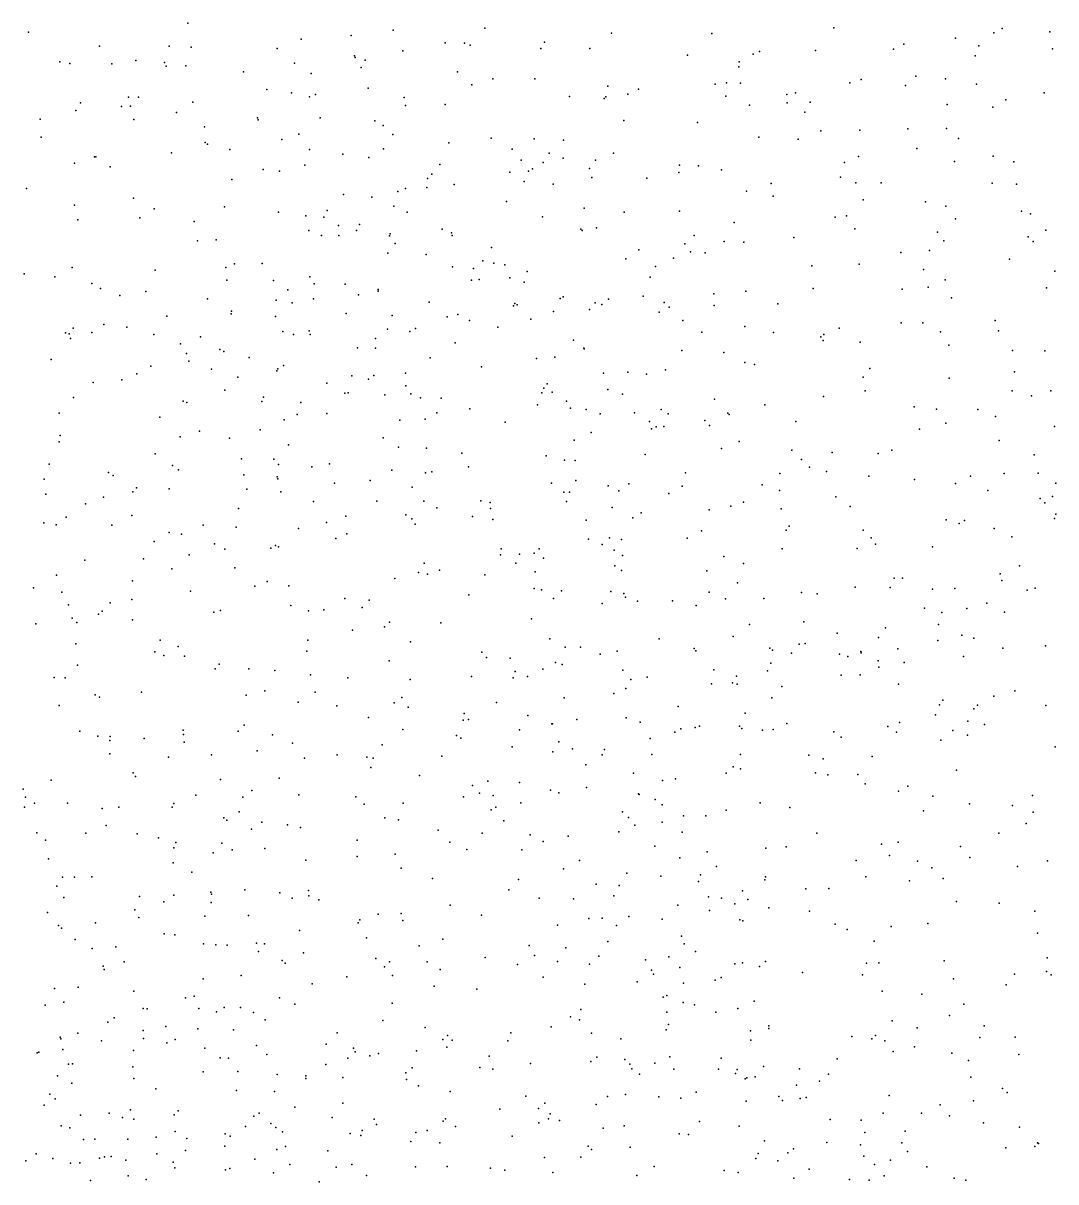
# Model space of a CAD drawing. Header units: metres. Extents: x -25 to 25, y -27.8 to 27.8.
# Drawn here: x 7.549 to 9.095, y 0.013 to 1.748 of the extents above; entities that cross this region are included whole.
import ezdxf

# ---------------------------------------------------------------- set-up
doc = ezdxf.new("R2010")
doc.units = ezdxf.units.M

msp = doc.modelspace()

# ---------------------------------------------------------------- linework, layer by layer
for p in [(7.7957, 1.7478, 18.9668), (8.103, 1.7371, -9.5872), (8.2406, 1.7403, 18.4137), (8.763, 1.7406, 18.4187), (9.0146, 1.74, 18.8611), (9.0862, 1.7349, 18.418), (7.5576, 1.7342, 8.8769), (7.9655, 1.7239, -2.4235), (8.0404, 1.7294, -6.6964), (8.181, 1.7184, -24.3215), (8.2099, 1.7181, -0.5438), (8.3299, 1.7193, 18.9097), (8.4299, 1.733, -0.3872), (8.5802, 1.7325, -23.6982), (8.9449, 1.7253, -22.9827), (9.0024, 1.7334, -10.0936), (7.6637, 1.7134, 22.033), (7.7677, 1.7133, -10.1114), (7.801, 1.7119, 18.1149), (7.9295, 1.7099, 15.7441), (8.1179, 1.7064, 23.0728), (8.2185, 1.7148, -9), (8.3241, 1.7099, 18.416), (8.3976, 1.7097, 23.5535), (8.6419, 1.7013, 14.0276), (8.6514, 1.7053, -21.0317), (8.7354, 1.7069, 23.8502), (8.8523, 1.709, 18.4109), (8.8675, 1.7166, -20.974), (8.9797, 1.7137, -22.7574), (9.09, 1.7095, 13.7348), (7.6044, 1.6901, -10.3085), (7.6194, 1.6872, -0.724), (7.6822, 1.6869, 18.8129), (7.7182, 1.6918, 18.0526), (7.761, 1.6887, 13.8333), (7.7636, 1.6833, 9.2597), (7.793, 1.6841, -10.4268), (7.9554, 1.688, 22.7622), (8.0452, 1.6988, -10.5043), (8.0461, 1.6966, 18.2853), (8.0613, 1.6925, -7.0066), (8.5439, 1.6999, 23.7065), (8.621, 1.6897, 0.6261), (8.9743, 1.6988, -15.0819), (7.879, 1.6747, -10.7848), (7.9804, 1.6724, 18.905), (8.0555, 1.6816, 24.7676), (8.1997, 1.6751, 23.2683), (8.6208, 1.6822, -2.8664), (8.8856, 1.6687, 23.9088), (7.9142, 1.6486, -1.7768), (8.0659, 1.6506, 22.9775), (8.2209, 1.6553, 18.3545), (8.2522, 1.6647, 23.3641), (8.3151, 1.6644, 23.4488), (8.4246, 1.6536, -23.9569), (8.4704, 1.649, 18.7106), (8.5854, 1.6565, -20.7901), (8.6024, 1.6585, 18.3864), (8.623, 1.658, 23.7676), (8.7867, 1.6584, -20.5324), (8.8039, 1.6635, -23.3318), (8.8699, 1.6546, -2.9299), (8.9298, 1.6646, 14.3418), (8.9762, 1.6565, 23.9296), (7.7072, 1.6372, 14.3749), (7.722, 1.6372, -9.7585), (7.9511, 1.6437, -0.7592), (7.9779, 1.6375, -8.2888), (7.987, 1.6411, -6.2503), (8.1197, 1.6367, 15.2544), (8.3672, 1.638, 13.9938), (8.419, 1.635, 22.3927), (8.4213, 1.6375, 14.7103), (8.4545, 1.6417, 23.787), (8.6012, 1.6387, 23.4814), (8.6925, 1.6408, 23.1578), (8.7052, 1.6434, 13.8653), (9.0203, 1.6331, -21.7912), (9.0777, 1.6433, 23.9463), (7.6283, 1.617, 17.9842), (7.635, 1.6283, 13.6539), (7.6964, 1.623, 14.2107), (7.7098, 1.6235, 14.5353), (7.779, 1.6142, -10.9918), (7.8033, 1.6297, 22.0602), (8.1216, 1.6244, 23.1164), (8.181, 1.6259, 15.0874), (8.6367, 1.6251, 22.7253), (8.6929, 1.6285, 22.9724), (8.7196, 1.6147, 23.8292), (8.7275, 1.6294, -10.235), (8.9323, 1.6262, 0.0845), (9.0008, 1.6219, -21.5005), (7.575, 1.6039, 22.6308), (7.7149, 1.6036, 14.6897), (7.9001, 1.6061, 24.8234), (7.9012, 1.6033, 18.1165), (7.9939, 1.606, 22.8504), (8.0758, 1.6017, 18.7682), (8.4485, 1.6023, 18.3582), (8.559, 1.5991, 23.7125), (7.8208, 1.5927, 13.9473), (7.962, 1.5818, 22.7714), (8.088, 1.5946, 22.154), (8.1025, 1.581, 18.242), (8.7436, 1.5864, 13.7078), (8.8017, 1.5877, -21.6112), (8.8736, 1.5895, -21.9946), (8.9316, 1.5899, -9.2109), (7.5763, 1.5772, 16.1531), (7.8219, 1.5693, 18.6927), (7.8253, 1.5667, 14.7909), (7.9367, 1.5738, 14.5065), (8.1863, 1.5687, 18.2776), (8.2499, 1.5755, 24.4926), (8.3143, 1.5746, -0.3436), (8.3582, 1.5726, 23.5015), (8.6507, 1.5769, 23.7779), (8.7092, 1.5741, 18.3339), (8.9492, 1.5753, 23.9157), (7.6563, 1.5478, 24.8658), (7.6583, 1.5479, 22.6245), (7.7713, 1.5539, 22.6373), (7.8586, 1.5587, 15.9547), (7.9782, 1.5586, 18.1444), (8.028, 1.5515, 22.9416), (8.0668, 1.5469, 23.0398), (8.0885, 1.5598, -9.3418), (8.2811, 1.5594, 23.4041), (8.3366, 1.5533, 24.2886), (8.3575, 1.5458, 24.1185), (8.4329, 1.5532, 23.5825), (8.7996, 1.5482, 23.8719), (8.8871, 1.5602, 1.0228), (9.0015, 1.5487, -23.1355), (7.6262, 1.5383, 18.5999), (7.6798, 1.5326, -5.7952), (7.9088, 1.5288, -2.2025), (7.9711, 1.5351, 18.6617), (8.173, 1.5363, -7.5964), (8.2947, 1.5428, 22.2724), (8.3119, 1.5296, 14.9112), (8.3278, 1.5393, -10.578), (8.3973, 1.5302, -20.9334), (8.4062, 1.5427, -21.5869), (8.5316, 1.5354, 22.5781), (8.5604, 1.5342, 13.7729), (8.5948, 1.5283, -21.7875), (8.7788, 1.5394, 14.4885), (8.9435, 1.5408, 18.7608), (9.0325, 1.5401, -7.9412), (7.8618, 1.5137, 18.0457), (7.9329, 1.5262, -0.5546), (8.1547, 1.515, -2.6383), (8.1609, 1.5219, 23.2258), (8.2776, 1.5248, 18.5672), (8.2995, 1.5106, 13.8825), (8.3056, 1.5262, -24.1529), (8.4005, 1.5165, -0.2208), (8.483, 1.5157, 18.4648), (8.5306, 1.5242, 18.3063), (8.7729, 1.5171, 13.4613), (7.5546, 1.5005, 22.6145), (8.1101, 1.4957, 14.2268), (8.1218, 1.5002, -10.8033), (8.1534, 1.5017, -21.3515), (8.1943, 1.5064, 23.3044), (8.3428, 1.5069, 23.9072), (8.6319, 1.4963, 22.8961), (8.6689, 1.5079, 18.2998), (8.7958, 1.5086, 18.5898), (8.8338, 1.5087, 18.3098), (8.9996, 1.508, 0.251), (9.0363, 1.5067, 13.3355), (7.6261, 1.4753, 17.919), (7.7144, 1.486, 22.6089), (8.0287, 1.4915, 15.7962), (8.0714, 1.4875, 18.1656), (8.2728, 1.481, 18.2492), (8.6721, 1.4889, 23.7721), (8.8067, 1.4833, 0.1092), (8.9002, 1.4801, -8.0936), (7.7456, 1.47, -0.5635), (7.8505, 1.473, 24.7585), (7.9318, 1.4646, 22.7394), (7.9726, 1.4591, 14.8837), (7.9993, 1.4574, -8.8189), (8.0044, 1.4673, -7.999), (8.1043, 1.4738, -7.3244), (8.1241, 1.4649, -24.4328), (8.3269, 1.4579, 23.4721), (8.3889, 1.4706, 22.3869), (8.4489, 1.4648, -12.9568), (8.5319, 1.4665, 23.4152), (8.7816, 1.4594, -9.1028), (8.9303, 1.4736, 18.312), (9.0437, 1.4663, 14.4388), (9.0572, 1.4621, 23.9163), (7.6311, 1.4532, 22.602), (7.724, 1.4563, 17.9489), (7.8053, 1.451, 22.6481), (8.0215, 1.4447, -6.4503), (8.0527, 1.4464, -9.1325), (8.4078, 1.4412, -23.9441), (8.6136, 1.4495, 13.3465), (8.765, 1.4571, 13.2011), (8.9447, 1.4547, 13.1107), (7.8381, 1.4236, -8.6217), (7.977, 1.4372, -0.5051), (7.9959, 1.4297, 18.0822), (8.022, 1.4299, -2.4558), (8.0485, 1.4375, -0.4065), (8.0978, 1.4294, -7.7883), (8.0985, 1.4325, 23.1732), (8.1765, 1.4392, -21.0304), (8.1907, 1.4341, 22.194), (8.1914, 1.43, 14.4707), (8.384, 1.4395, 18.2539), (8.3862, 1.4376, 23.5335), (8.554, 1.4297, 23.6854), (8.7028, 1.4269, 13.0389), (8.7943, 1.4397, 23.8372), (8.9181, 1.4347, 12.9005), (9.0537, 1.4279, 12.6732), (9.08, 1.438, 18.3416), (7.8105, 1.4221, 17.9751), (8.1062, 1.4181, -0.1885), (8.2502, 1.4117, 18.2008), (8.4708, 1.4082, 13.1948), (8.5399, 1.4174, -23.663), (8.5482, 1.4052, 13.0557), (8.5989, 1.4207, 23.2027), (8.6281, 1.4198, -2.8244), (8.9061, 1.4073, -9.5631), (8.9277, 1.4221, 23.8769), (9.0614, 1.4208, -9.764), (7.9072, 1.3882, 18.0101), (8.0952, 1.4032, 18.1288), (8.1525, 1.4015, 18.4271), (8.2375, 1.392, 14.0891), (8.2541, 1.3887, -0.1759), (8.4516, 1.3948, 23.5942), (8.523, 1.3958, -20.8082), (8.57, 1.4037, 18.2377), (8.8632, 1.4046, 12.6613), (9.0257, 1.3946, 18.9689), (7.5508, 1.3726, 17.8096), (7.6229, 1.3819, 17.8554), (7.7468, 1.3782, 15.0844), (7.8528, 1.3822, -0.4545), (7.8657, 1.3877, -24.7241), (8.1921, 1.383, 23.3347), (8.2236, 1.3803, 14.7112), (8.2706, 1.3861, -12.6439), (8.3037, 1.3762, 23.4505), (8.4958, 1.3833, 0.3952), (8.7301, 1.3847, 12.7416), (8.8005, 1.3871, -23.4985), (8.8972, 1.3791, 18.2616), (9.0938, 1.3766, 23.9032), (7.5966, 1.3682, 22.5897), (7.6524, 1.3579, -8.3612), (7.854, 1.3629, 22.6616), (7.9241, 1.3627, -6.185), (7.9784, 1.3682, -7.1173), (7.9852, 1.3577, -6.7452), (8.0315, 1.3568, 14.9938), (8.2205, 1.3629, 23.9741), (8.2317, 1.3641, 15.5868), (8.2778, 1.3663, -21.7573), (8.2992, 1.3602, 15.0552), (8.488, 1.3676, 18.214), (8.9294, 1.3635, 14.5236), (7.6652, 1.3505, -11.3566), (7.6939, 1.34, -24.9617), (7.7332, 1.346, -9.4462), (7.9453, 1.3486, 18.4623), (8.0512, 1.3412, -11.149), (8.0806, 1.3492, 24.4664), (8.0808, 1.3466, -7.5595), (8.3579, 1.3379, 23.5062), (8.4776, 1.3391, 22.5941), (8.583, 1.3426, 12.7681), (8.6311, 1.3463, 18.2099), (8.7319, 1.3505, -8.6165), (8.8651, 1.3496, -2.8221), (8.9041, 1.3524, 0.8802), (8.939, 1.3368, -20.2938), (9.0812, 1.3515, 18.3041), (7.8254, 1.3352, 21.9871), (7.928, 1.3333, -0.992), (7.9518, 1.329, 22.9081), (7.9842, 1.3353, 18.0287), (8.157, 1.3301, 15.7781), (8.2835, 1.3245, 15.4441), (8.2851, 1.3283, 23.6383), (8.2887, 1.3262, 18.1662), (8.353, 1.3354, 14.9049), (8.3971, 1.3191, 18.1835), (8.4054, 1.3293, 0.0083), (8.4155, 1.3265, 23.422), (8.4256, 1.3344, 12.9206), (8.5091, 1.3298, 23.6309), (8.5164, 1.3228, -12.6206), (8.5837, 1.325, 14.7224), (8.6792, 1.3277, -9.4021), (7.7642, 1.309, -8.0931), (7.8607, 1.3126, -11.4309), (7.8611, 1.3166, 17.9608), (7.9273, 1.3087, 22.8022), (8.0327, 1.3132, -1.5401), (8.1017, 1.3099, 23.2277), (8.1839, 1.308, 13.2559), (8.2001, 1.3116, 23.7789), (8.2175, 1.3025, 13.0723), (8.3092, 1.3047, -2.6485), (8.3433, 1.316, 13.7501), (8.5012, 1.3153, 18.3543), (8.5366, 1.3025, 22.8325), (9.0043, 1.3027, -7.9228), (7.6125, 1.2841, -8.6559), (7.6243, 1.2911, 17.7922), (7.6523, 1.2849, -0.3402), (7.6702, 1.2968, 22.57), (7.7045, 1.2928, 15.956), (7.938, 1.2862, -0.6855), (7.9774, 1.2874, 23.0098), (8.0947, 1.2897, 22.0738), (8.1281, 1.2864, 24.0891), (8.1365, 1.2906, -0.1342), (8.2599, 1.2924, 18.3274), (8.5651, 1.2854, 0.1589), (8.6296, 1.2934, -9.1952), (8.6723, 1.2845, 12.5681), (8.7706, 1.291, 0.2539), (8.8637, 1.2989, 18.2248), (8.8959, 1.2989, 23.8203), (8.9225, 1.2858, 18.9029), (9.0092, 1.2871, -5.12), (7.6182, 1.2825, 15.1914), (7.62, 1.2759, 24.7382), (7.745, 1.2819, 17.8627), (7.785, 1.2676, -9.2178), (7.8147, 1.2782, -8.9128), (7.9539, 1.2819, 15.1066), (7.9791, 1.2819, -0.2154), (8.0767, 1.2758, 18.0533), (8.1958, 1.2692, -10.8983), (8.3732, 1.2734, 14.6217), (8.7434, 1.2782, -12.9373), (8.7468, 1.2725, 18.6599), (8.7479, 1.2815, -9.7873), (8.8024, 1.2702, -22.1231), (7.7941, 1.2532, 22.6237), (7.8437, 1.259, 24.5465), (7.8499, 1.2561, -21.1995), (8.0497, 1.2615, -11.8482), (8.0768, 1.2611, 24.2685), (8.3884, 1.261, 14.1129), (8.3892, 1.2601, 13.9141), (8.5351, 1.2577, 18.1742), (8.5981, 1.2549, 23.6728), (8.9348, 1.2656, 0.4001), (9.0302, 1.2576, 18.2584), (9.0785, 1.2574, 0.5827), (7.5912, 1.2441, 18.4424), (7.7403, 1.2345, -0.2119), (7.7974, 1.2419, 15.195), (7.8878, 1.2473, -7.8613), (7.9391, 1.235, 22.8928), (8.1587, 1.2466, 15.0406), (8.2352, 1.2334, 23.3889), (8.3177, 1.2455, 15.2989), (8.345, 1.2477, 18.1455), (8.6298, 1.2399, 18.1794), (8.6443, 1.2369, -8.8453), (7.7194, 1.223, -5.9738), (7.8312, 1.23, 17.9058), (7.8709, 1.2179, 22.6949), (7.9293, 1.2275, -7.3506), (7.9304, 1.2305, 17.966), (8.0415, 1.2199, -2.1371), (8.0663, 1.2149, 0.0028), (8.0742, 1.2205, 23.2025), (8.1219, 1.2236, -12.2033), (8.4179, 1.2238, 14.3357), (8.4547, 1.2255, 23.1804), (8.4826, 1.2225, 23.014), (8.511, 1.229, -13.1212), (8.8068, 1.2178, 18.1917), (8.8168, 1.2308, 23.7572), (8.9357, 1.2162, 18.2195), (9.0331, 1.2257, 23.8272), (7.654, 1.21, -11.584), (7.6971, 1.2136, 17.7773), (7.851, 1.1982, -6.9449), (8.0039, 1.209, -21.5092), (8.1222, 1.2047, 13.3756), (8.3286, 1.2015, -12.0452), (8.3339, 1.2077, 0.0876), (8.4246, 1.1994, -23.8748), (8.8097, 1.1971, -20.5316), (9.03, 1.1971, 12.344), (9.0876, 1.1972, -5.7893), (7.6247, 1.1872, 17.6959), (7.7887, 1.1818, 18.4154), (7.7942, 1.18, 15.9012), (7.9067, 1.1813, 22.8208), (7.9093, 1.1878, 24.3378), (7.9652, 1.1798, 18.3785), (8.0308, 1.1936, 23.8853), (8.0361, 1.1945, 17.9972), (8.0905, 1.1911, 12.9799), (8.1298, 1.1926, 23.2774), (8.1442, 1.187, -2.3645), (8.1751, 1.1863, -12.4818), (8.3257, 1.1943, 23.4678), (8.3413, 1.1954, 23.3484), (8.3628, 1.1819, 0.1895), (8.4465, 1.1921, 12.6086), (8.5842, 1.1847, 14.788), (8.7472, 1.1886, 12.4014), (9.0588, 1.1896, 0.9101), (7.6034, 1.1638, -0.0474), (8.0041, 1.1636, 23.1165), (8.1688, 1.1643, -0.2248), (8.218, 1.1705, 23.501), (8.3191, 1.1764, 15.1385), (8.3686, 1.1714, 18.1101), (8.392, 1.1693, 13.5998), (8.4129, 1.1628, -10.3215), (8.4645, 1.1645, 22.6265), (8.5045, 1.1696, -9.348), (8.5147, 1.1631, 23.5986), (8.6044, 1.164, 18.4908), (8.6595, 1.1766, 23.6749), (8.8831, 1.1736, -5.6154), (8.9167, 1.1697, -5.9813), (8.9785, 1.1693, -4.7699), (7.7537, 1.1578, 22.5752), (7.9401, 1.154, 24.1607), (7.9595, 1.1617, -20.9202), (8.1133, 1.1533, -1.6771), (8.1512, 1.1548, -11.4069), (8.2709, 1.1506, 23.4169), (8.487, 1.1513, 18.1202), (8.5698, 1.1531, -20.7455), (8.5767, 1.1453, 0.2986), (8.6064, 1.1617, -2.6535), (8.7058, 1.1516, -6.0373), (8.9306, 1.1488, 23.7532), (9.005, 1.1589, 18.2205), (7.6046, 1.1302, -21.1083), (7.7845, 1.1284, 17.7918), (7.8132, 1.1369, -6.1803), (7.9039, 1.139, 21.9556), (8.3994, 1.1351, -21.8753), (8.4897, 1.1405, 14.2131), (8.4968, 1.1433, 13.9063), (8.5084, 1.1441, 0.2543), (8.8911, 1.1401, 18.1904), (9.0932, 1.1439, -6.1442), (7.6034, 1.121, 24.659), (7.8583, 1.1264, 17.8597), (7.9465, 1.1164, 22.9546), (8.0884, 1.1269, -24.6315), (8.1111, 1.1131, 18.0036), (8.1529, 1.1114, 18.2724), (8.3742, 1.1235, 15.6669), (8.5945, 1.1109, 18.1247), (8.6209, 1.1215, -5.7937), (9.0103, 1.1232, 0.6415), (7.7472, 1.1029, 24.4711), (7.8762, 1.0953, -6.5855), (7.9246, 1.095, 15.2432), (8.2058, 1.1039, 0.2412), (8.3323, 1.0999, -10.5699), (8.3596, 1.0936, 23.4833), (8.4804, 1.102, 14.4716), (8.7001, 1.1087, -23.6505), (8.7144, 1.0947, 14.7891), (8.7602, 1.1049, -6.2877), (8.829, 1.1035, 23.7097), (8.8498, 1.1084, 12.2988), (9.0628, 1.1013, -4.5619), (7.5881, 1.0877, 18.3684), (7.7731, 1.0853, 15.3062), (7.7819, 1.0792, -21.3612), (7.9316, 1.0871, 13.094), (7.9816, 1.0834, 17.9464), (8.0078, 1.0882, -1.1569), (8.1012, 1.0784, -0.4203), (8.1613, 1.0759, 22.0759), (8.2161, 1.0833, 13.3573), (8.3756, 1.0929, -24.0962), (8.7266, 1.0828, 23.6667), (8.7517, 1.0767, 18.1547), (7.5806, 1.0651, -25.3534), (7.6771, 1.075, -7.7382), (7.6843, 1.0707, 22.5586), (7.8799, 1.0717, 24.0132), (7.9298, 1.0684, 23.8183), (7.9306, 1.0658, -24.8037), (8.0153, 1.059, 13.2392), (8.069, 1.0631, 23.1901), (8.1517, 1.0746, 12.8308), (8.3403, 1.0589, -12.909), (8.3766, 1.063, 18.0711), (8.456, 1.0583, 15.4132), (8.5406, 1.0746, 23.5793), (8.6818, 1.0736, -8.5703), (8.8152, 1.0698, -5.0432), (8.8835, 1.0647, -12.9015), (8.9448, 1.0584, 18.1928), (8.9676, 1.0696, 23.7263), (9.0177, 1.0736, 14.7055), (9.0688, 1.0742, 0.8525), (9.0949, 1.0592, -3.7816), (7.5835, 1.0425, 15.3626), (7.7137, 1.0459, 17.6235), (7.7191, 1.0522, -11.7471), (7.7677, 1.0507, 17.7281), (7.8842, 1.0502, 0.2323), (7.935, 1.0463, 22.8859), (8.1316, 1.0529, -1.4367), (8.3585, 1.0455, 23.1456), (8.3671, 1.0455, 0.3496), (8.4248, 1.055, 22.9849), (8.4412, 1.0477, 23.504), (8.5157, 1.0435, -12.1931), (8.5359, 1.0544, 13.7299), (8.6557, 1.0567, -5.5334), (8.6815, 1.0481, 0.3742), (8.9935, 1.0479, -2.6247), (7.6427, 1.028, -6.0716), (7.6698, 1.0382, -6.9597), (7.984, 1.0317, 23.0459), (8.079, 1.0321, 0.3234), (8.1489, 1.0322, -21.7948), (8.2342, 1.0327, 18.0242), (8.2482, 1.0302, -2.1966), (8.3627, 1.0316, -0.0705), (8.6088, 1.0247, 12.3814), (8.6274, 1.0304, 14.9293), (8.7658, 1.0387, 18.7441), (8.7873, 1.0239, 23.6623), (9.0715, 1.0361, -4.1182), (9.0787, 1.0296, 18.2444), (9.0903, 1.0391, 1.0234), (7.6138, 1.0082, 15.8874), (7.712, 1.0107, 18.3159), (7.8715, 1.0213, -11.9101), (8.0324, 1.0097, -0.6483), (8.1222, 1.0115, 23.2444), (8.1685, 1.0222, -20.848), (8.2221, 1.009, -1.9836), (8.2489, 1.021, 12.7072), (8.4312, 1.0226, -9.5212), (8.4622, 1.0071, 18.0723), (8.4744, 1.0147, 15.2157), (8.576, 1.0192, 0.4299), (8.6838, 1.0207, 18.6073), (9.0951, 1.0127, 1.2055), (7.5802, 0.9998, 22.6021), (7.5987, 0.9967, 0.227), (7.6822, 0.9961, 17.5132), (7.8189, 0.9964, 22.6302), (7.8683, 0.9934, 22.7044), (7.9617, 0.991, 22.9625), (8.0034, 1.0001, 23.6338), (8.1314, 1.0058, 23.4772), (8.136, 0.9979, 17.9931), (8.2526, 1.0047, 23.37), (8.3922, 1.0038, -6.0846), (8.696, 0.9945, 18.1217), (8.9311, 1.0041, -22.1375), (8.9504, 0.9987, 0.6493), (8.9585, 1.0032, -7.9195), (9.0026, 0.9911, 18.1999), (9.0932, 1.0061, -23.5194), (7.7457, 0.9719, -6.3078), (7.768, 0.9853, 24.0902), (7.7865, 0.9828, 17.6814), (8.0173, 0.976, 23.1017), (8.0341, 0.9834, 17.9485), (8.3958, 0.9751, 23.4643), (8.4269, 0.9774, -9.0317), (8.445, 0.9746, 22.7103), (8.5435, 0.9766, 18.0794), (8.5648, 0.9878, -6.3642), (8.6916, 0.9885, -5.3314), (8.8066, 0.9885, 18.151), (8.8187, 0.977, 14.8757), (9.0292, 0.9789, 12.1946), (7.8356, 0.9682, 15.7952), (7.8514, 0.9602, 17.7513), (7.9202, 0.9619, 17.8388), (7.9269, 0.9656, 18.2498), (7.9316, 0.9639, -20.8498), (8.2649, 0.9609, -1.6895), (8.3141, 0.9542, -5.8546), (8.3219, 0.9606, 15.7868), (8.4159, 0.967, -23.8843), (8.4338, 0.959, -5.6163), (8.6857, 0.9609, -12.4029), (8.7979, 0.9611, -4.8221), (8.8253, 0.9676, 18.8719), (8.9107, 0.9635, -6.7405), (7.6419, 0.944, 21.9269), (7.7297, 0.9456, 22.5976), (7.7977, 0.9518, 23.9227), (8.1496, 0.9395, 13.2465), (8.2637, 0.9518, -0.308), (8.2866, 0.9392, -24.3527), (8.2925, 0.9529, 0.4721), (8.3283, 0.9466, 22.2546), (8.4464, 0.951, 14.8577), (8.5983, 0.9494, 14.3201), (8.6275, 0.939, 14.0442), (7.5995, 0.9214, 18.2565), (7.7718, 0.9308, 17.5891), (7.8663, 0.9324, 13.0748), (8.1413, 0.9253, 23.2448), (8.1546, 0.9228, 15.172), (8.1726, 0.9288, 23.3486), (8.2405, 0.9218, 23.338), (8.3159, 0.9263, -10.8496), (8.4349, 0.9351, -20.7532), (8.4452, 0.9284, -21.9414), (8.5727, 0.9277, 15.5728), (9.0119, 0.9233, 1.4045), (9.0407, 0.9354, 1.5907), (7.5649, 0.9026, -11.588), (7.713, 0.9126, 0.3278), (7.8962, 0.9049, 23.7077), (7.9148, 0.9116, 22.761), (7.947, 0.9053, 22.867), (8.1055, 0.9163, 12.8239), (8.6188, 0.9099, 15.2853), (8.795, 0.9036, -20.4616), (8.8469, 0.9028, 0.8017), (8.8529, 0.9169, 18.1553), (8.8658, 0.9167, 12.1728), (9.0142, 0.9132, -12.8367), (7.6074, 0.8958, 22.6237), (7.8, 0.8972, 22.6475), (8.0307, 0.8865, 23.0792), (8.2164, 0.8918, 17.9983), (8.3143, 0.9014, 18.0215), (8.3251, 0.8995, -11.5988), (8.3432, 0.8866, 23.4007), (8.3553, 0.8981, 18.2546), (8.4288, 0.8971, 22.5514), (8.4486, 0.894, -9.9944), (8.4512, 0.8885, -2.0936), (8.5764, 0.8961, -6.5724), (8.6008, 0.8858, 0.056), (8.6581, 0.8863, 23.5394), (8.7142, 0.8954, 15.0736), (8.7378, 0.8934, 0.6736), (8.9103, 0.9003, -12.6307), (8.9441, 0.9012, -3.8698), (9.0524, 0.8987, 23.6674), (9.0643, 0.902, 14.8691), (7.6174, 0.877, -6.7255), (7.6795, 0.88, 17.4178), (7.7122, 0.8847, -21.4813), (7.8446, 0.8685, -24.9583), (7.9501, 0.8761, 17.8481), (7.9764, 0.8678, 15.3123), (7.9996, 0.8692, 22.98), (8.057, 0.8727, 0.5352), (8.0675, 0.8839, -0.8993), (8.4159, 0.8789, -1.8843), (8.4687, 0.8825, -11.9941), (8.5214, 0.883, 12.3877), (8.557, 0.8757, 18.4149), (8.8984, 0.8717, 0.4515), (8.9619, 0.8715, -4.2572), (8.9919, 0.8792, 1.7268), (7.6227, 0.8571, 17.3408), (7.6298, 0.8507, -25.6112), (7.6622, 0.8631, -4.9011), (7.6676, 0.8673, -5.3397), (7.7131, 0.8542, 15.8142), (7.8347, 0.8658, 22.7176), (8.0975, 0.8511, 15.8078), (8.1748, 0.8502, -12.4811), (8.3101, 0.8559, 13.3139), (8.7179, 0.8516, 18.109), (8.9246, 0.8652, 14.9824), (9.0182, 0.8661, 19.1051), (7.5681, 0.8487, 15.8785), (8.0422, 0.8391, 22.0074), (8.0901, 0.8438, -21.88), (8.6368, 0.8477, 13.8049), (8.7677, 0.8346, 0.1982), (8.8402, 0.8427, -2.1725), (8.9196, 0.8477, 1.2595), (7.6283, 0.8185, 24.2991), (7.7544, 0.824, 22.6686), (7.9756, 0.8239, 22.845), (8.129, 0.8216, 23.1493), (8.3378, 0.8261, -11.2863), (8.5015, 0.8262, 23.4456), (8.6122, 0.8297, -12.1917), (8.7107, 0.8179, 23.5251), (8.7198, 0.8189, 15.5103), (8.8296, 0.8281, 1.0457), (8.9186, 0.8237, 23.6123), (8.9542, 0.8317, 18.1844), (8.9723, 0.8271, -3.5447), (9.0797, 0.8154, -3.3612), (7.7464, 0.8064, 23.8651), (7.7599, 0.8008, -25.3598), (7.7816, 0.8144, 15.4168), (7.7911, 0.8, 17.5437), (7.9739, 0.8076, 18.1431), (8.2357, 0.8061, 23.2448), (8.2428, 0.7982, 22.1897), (8.3609, 0.8137, 22.3555), (8.3838, 0.8136, 22.8285), (8.4131, 0.8028, 0.701), (8.4387, 0.8076, -8.9066), (8.5537, 0.8116, -8.7002), (8.5564, 0.808, 14.6228), (8.6672, 0.8118, -6.8194), (8.6709, 0.8089, 18.5474), (8.6994, 0.8044, 0.8524), (8.7715, 0.8032, -1.9314), (8.7836, 0.7994, -8.2088), (8.8032, 0.8072, 18.8007), (8.8038, 0.8049, 15.3773), (8.8585, 0.8111, 1.4823), (8.9567, 0.7995, 12.0842), (9.0159, 0.8121, 23.6326), (7.6306, 0.7865, 24.1304), (7.8369, 0.781, 0.5046), (7.843, 0.7879, 17.646), (7.8871, 0.7813, 15.7748), (8.0973, 0.793, 17.9607), (8.2785, 0.7972, 18.0121), (8.346, 0.7907, -9.109), (8.3561, 0.7878, 15.004), (8.6687, 0.7894, 14.0145), (8.8293, 0.7933, 18.1503), (8.8304, 0.7838, 23.5581), (8.868, 0.7906, -7.1806), (7.5959, 0.7683, 24.5219), (7.6122, 0.7674, 22.6924), (7.926, 0.7788, 17.8077), (7.9796, 0.7722, -24.812), (8.0352, 0.7677, 23.4314), (8.1289, 0.7652, 0.6931), (8.2204, 0.7698, 12.6997), (8.2829, 0.7676, -20.7284), (8.2857, 0.7773, -12.656), (8.3042, 0.7695, 23.2806), (8.3271, 0.7806, -5.5031), (8.4468, 0.7791, 23.3891), (8.4591, 0.7652, -12.8962), (8.4835, 0.7685, 18.3229), (8.583, 0.7797, 12.2697), (8.617, 0.7701, 18.0808), (8.6636, 0.7779, -4.9274), (8.7738, 0.7718, 1.3405), (8.8022, 0.772, -4.5922), (7.7263, 0.7463, 22.7055), (7.9109, 0.7482, 23.5829), (7.9864, 0.746, 17.8739), (8.4513, 0.7515, -5.3343), (8.5798, 0.7588, 23.443), (8.6109, 0.76, -23.7001), (8.6179, 0.7582, -1.4682), (8.685, 0.7544, -8.4652), (8.8596, 0.7583, -23.6622), (9.0336, 0.7482, -1.8735), (7.6572, 0.7421, 18.1218), (7.6638, 0.7386, 21.9684), (7.8831, 0.7416, 17.7276), (7.961, 0.731, 22.7897), (8.1046, 0.7302, -5.9057), (8.1162, 0.7381, 18.1279), (8.2578, 0.7308, 23.2023), (8.3592, 0.7377, -10.1915), (8.4337, 0.744, 14.8751), (8.6699, 0.7377, 14.1941), (8.9258, 0.7343, 1.8071), (9.0025, 0.7403, -7.6344), (7.6035, 0.7261, 17.2752), (8.0189, 0.7256, 22.8677), (8.1259, 0.7235, -6.1667), (8.2095, 0.714, -24.48), (8.5298, 0.7248, -0.4003), (8.6301, 0.7146, 13.7151), (8.9149, 0.7122, -22.1258), (8.921, 0.727, -7.3824), (8.9722, 0.7212, -7.8464), (8.9778, 0.7267, 23.5938), (9.0804, 0.7262, 19.1418), (7.8804, 0.6968, 18.0829), (8.0661, 0.7081, 22.9445), (8.2082, 0.7041, 23.1325), (8.2158, 0.7052, 17.9995), (8.3046, 0.711, 18.0184), (8.3405, 0.6985, 22.7327), (8.3417, 0.6988, -1.0603), (8.3779, 0.7051, 12.5052), (8.4519, 0.7075, 23.3396), (8.473, 0.701, -20.6293), (8.5617, 0.6951, 15.8461), (8.6216, 0.6951, 1.2571), (8.6927, 0.6992, 1.5962), (8.8437, 0.6949, 18.1609), (8.8613, 0.7006, -1.487), (8.9634, 0.7026, 18.1987), (8.9882, 0.6979, 0.3324), (7.634, 0.6878, 0.4678), (7.6612, 0.6801, 13.1064), (7.6794, 0.6799, 17.3507), (7.7303, 0.6766, 15.818), (7.7888, 0.6891, 17.4946), (7.7894, 0.6826, -5.6628), (7.8714, 0.6877, -20.7746), (7.9226, 0.6822, 12.8769), (8.1175, 0.6902, -5.6489), (8.1981, 0.6811, 15.1487), (8.2043, 0.6772, 13.2571), (8.2922, 0.6899, 0.8762), (8.488, 0.677, 18.0543), (8.525, 0.6862, -1.2384), (8.5339, 0.691, 13.5113), (8.5554, 0.6932, 23.3944), (8.6249, 0.6918, 14.4472), (8.656, 0.6893, 23.4416), (8.6719, 0.6904, -7.069), (8.7626, 0.6869, 1.7802), (8.774, 0.6787, 18.6871), (8.8566, 0.6863, 12.0132), (8.9409, 0.6886, 18.9618), (8.9629, 0.6817, -20.2757), (7.6792, 0.6738, 22.7421), (7.7903, 0.6712, 22.7392), (7.9526, 0.6699, -11.9493), (8.0868, 0.6672, 17.9626), (8.2812, 0.6642, 15.9075), (8.3511, 0.672, -10.8383), (8.3716, 0.6612, 18.0368), (8.4193, 0.6603, -11.7457), (8.923, 0.6745, 15.6269), (9.0943, 0.6643, 18.2863), (7.6792, 0.6536, 15.4441), (7.767, 0.6489, 12.9747), (7.8315, 0.6525, 17.6048), (7.8994, 0.6584, -4.7419), (7.9704, 0.6472, 17.8725), (8.0193, 0.6521, 15.304), (8.0639, 0.6488, 12.7954), (8.0734, 0.6472, 22.8742), (8.1761, 0.6501, 23.0185), (8.3423, 0.6569, -23.9626), (8.416, 0.6524, -11.1676), (8.4904, 0.6527, 1.1351), (8.6233, 0.6526, -12.0763), (8.7252, 0.6517, 18.5396), (8.7467, 0.6464, -1.2614), (8.8204, 0.6498, -3.4117), (7.7142, 0.6254, -6.0039), (8.0697, 0.6332, -22.035), (8.3916, 0.6374, 13.389), (8.4628, 0.6248, 12.3033), (8.6018, 0.6247, 18.0844), (8.6119, 0.6344, 12.1262), (8.6232, 0.6313, -4.7236), (8.7353, 0.6255, 18.1285), (8.9463, 0.6293, -12.3137), (7.5912, 0.6146, -6.1862), (7.7176, 0.6199, 17.4155), (7.845, 0.6156, -21.9224), (7.9325, 0.6172, 22.7616), (8.1424, 0.6213, 22.9382), (8.2448, 0.6131, 22.3671), (8.2923, 0.611, 18.1585), (8.5062, 0.6139, 23.3092), (8.5256, 0.6166, -0.9972), (8.754, 0.6222, -4.1079), (8.7989, 0.6227, -0.4347), (8.8098, 0.6088, 23.5029), (7.5494, 0.6009, 22.7858), (7.808, 0.5917, -11.7073), (7.8917, 0.5989, -24.9677), (7.9618, 0.5926, 13.2081), (8.222, 0.6062, -12.5138), (8.2322, 0.5951, -6.5616), (8.2528, 0.5916, 23.0354), (8.3385, 0.5996, 23.1447), (8.351, 0.5952, 14.9651), (8.3926, 0.6035, -9.6524), (8.4705, 0.5939, 1.3514), (8.4714, 0.5927, -6.9248), (8.8597, 0.598, -3.1894), (8.8736, 0.6053, 15.7925), (8.9108, 0.5906, 23.5474), (9.0603, 0.5914, 19.0524), (7.5516, 0.5738, 15.9499), (7.5529, 0.589, 24.5308), (7.5663, 0.5799, 24.3186), (7.6158, 0.58, 17.2951), (7.6926, 0.5739, -25.9314), (7.7726, 0.5742, 22.0707), (7.7748, 0.5797, 23.6537), (7.8782, 0.5889, 17.7376), (8.0475, 0.5895, 23.221), (8.0596, 0.5787, 22.1707), (8.1182, 0.5801, 0.964), (8.2087, 0.5894, 12.6399), (8.2569, 0.5742, 22.6873), (8.2943, 0.5804, -5.3073), (8.4954, 0.5856, 18.0673), (8.5057, 0.5776, -4.9274), (8.6527, 0.5803, 13.8391), (8.6968, 0.5735, -3.6802), (8.9658, 0.5792, -1.1869), (9.0305, 0.5765, 15.729), (7.6678, 0.572, 17.3625), (7.8498, 0.5581, 0.7385), (7.8727, 0.5668, 15.8318), (8.0908, 0.5578, 22.7883), (8.2498, 0.57, 1.1103), (8.4466, 0.5672, -11.3649), (8.4557, 0.5584, 15.9687), (8.5378, 0.561, 14.6453), (8.571, 0.561, 1.7618), (8.6019, 0.5697, 23.349), (8.8969, 0.5685, -0.6771), (9.0612, 0.5664, 0.0468), (7.6738, 0.5464, 23.7658), (7.854, 0.5545, -6.3615), (7.8911, 0.541, 22.7805), (7.9067, 0.5515, -4.5209), (7.9452, 0.5476, 23.3641), (7.9644, 0.5435, 17.9118), (8.1113, 0.5548, -5.0166), (8.1706, 0.5395, 18.0181), (8.2687, 0.5533, 18.0308), (8.4648, 0.5472, 1.5585), (8.5061, 0.5515, 23.2461), (9.0508, 0.5497, 18.2841), (7.5698, 0.5356, 15.4568), (7.5826, 0.5247, 23.9407), (7.6433, 0.5348, 12.9574), (7.7201, 0.5341, 17.4418), (7.7521, 0.528, 22.8058), (7.7778, 0.5213, 17.535), (8.0491, 0.5246, 15.8979), (8.188, 0.5217, 18.0685), (8.2363, 0.5348, 13.3115), (8.3082, 0.5327, 12.5022), (8.3275, 0.5226, -5.0785), (8.3653, 0.5307, 23.0877), (8.4412, 0.5368, 23.1705), (8.5357, 0.5367, 18.2644), (8.7373, 0.5349, 18.1473), (8.8591, 0.5216, 11.9149), (9.0096, 0.5349, 23.6224), (7.7749, 0.5129, 17.9879), (7.8336, 0.5058, 17.6675), (7.8469, 0.5203, 12.8369), (7.8622, 0.5099, 15.3868), (7.9112, 0.512, 22.1629), (8.106, 0.5037, 22.9737), (8.2135, 0.5104, 15.0967), (8.2959, 0.51, 22.9309), (8.4949, 0.5156, -22.0654), (8.5733, 0.5069, 13.6658), (8.661, 0.5124, 14.2008), (8.6914, 0.5145, -13.0352), (8.8343, 0.5188, -7.5188), (8.9526, 0.5149, -13.1021), (7.5871, 0.4967, -11.4238), (7.774, 0.4907, 13.2322), (7.9727, 0.4944, 22.7894), (8.0491, 0.5002, 17.9765), (8.3821, 0.494, -10.3258), (8.5324, 0.498, -8.7602), (8.7963, 0.4939, 23.4771), (8.846, 0.5018, 18.6825), (8.888, 0.4932, 18.2112), (8.9664, 0.4988, 18.2458), (9.0826, 0.4934, 23.6589), (7.6085, 0.4694, 0.6395), (7.626, 0.4691, -26.408), (7.652, 0.4699, -4.0139), (7.802, 0.4766, -20.7456), (8.1154, 0.4827, -24.4712), (8.3583, 0.4817, -9.1113), (8.4531, 0.4752, 13.5109), (8.5039, 0.4709, -11.6893), (8.5632, 0.4724, -4.513), (8.587, 0.4851, 23.2614), (8.6605, 0.4695, -11.962), (8.8108, 0.4697, -22.1784), (8.9095, 0.4831, 23.561), (9.0378, 0.4852, -0.8106), (7.5996, 0.4559, 17.3209), (8.1623, 0.4671, 15.9896), (8.2908, 0.4658, -4.8675), (8.4072, 0.4589, 18.1579), (8.4413, 0.4565, 23.0555), (8.5604, 0.4628, 16.0495), (8.6595, 0.4653, -20.4919), (8.7209, 0.4515, 23.3988), (8.7552, 0.4523, 18.3951), (8.8763, 0.4637, -12.1083), (8.9267, 0.4672, -7.729), (7.6103, 0.4386, -26.6255), (7.7237, 0.4401, -6.6064), (7.775, 0.4423, 22.2226), (7.8303, 0.4467, -25.5874), (7.8312, 0.4436, 22.8234), (7.8813, 0.4502, 17.8216), (7.9335, 0.4455, 17.9642), (7.9519, 0.4378, 17.9515), (7.9767, 0.4491, 0.9793), (7.9769, 0.4412, 23.104), (7.992, 0.4352, 12.6973), (8.2763, 0.45, 22.8317), (8.3219, 0.4379, 14.9291), (8.3729, 0.4367, -12.7329), (8.4334, 0.4411, 18.0788), (8.5754, 0.4396, 14.4771), (8.5945, 0.4377, 11.9064), (8.6259, 0.4489, -3.1944), (8.6343, 0.4357, 18.1268), (7.7167, 0.4203, 0.7673), (7.76, 0.4322, 17.5779), (7.831, 0.4314, 17.7369), (8.1885, 0.4271, -6.7729), (8.5294, 0.4272, 18.0975), (8.5766, 0.4193, 23.1896), (8.6146, 0.4293, 1.9734), (8.6654, 0.423, -7.3826), (8.7262, 0.4183, -8.4962), (8.9464, 0.4327, 15.9698), (9.0103, 0.4304, 23.6454), (9.0637, 0.4181, 1.8221), (7.5856, 0.4163, 17.9358), (7.6578, 0.4008, -21.7145), (7.7224, 0.4088, 22.8484), (7.8212, 0.4109, 23.3821), (7.8868, 0.4116, -25.2627), (8.0509, 0.401, 13.3353), (8.0531, 0.4052, -20.694), (8.0808, 0.4139, 22.7036), (8.1154, 0.4147, 1.1773), (8.1179, 0.4044, -12.2198), (8.2355, 0.4122, 18.056), (8.3959, 0.4073, -10.5172), (8.4162, 0.4079, -10.7731), (8.4558, 0.4105, 1.919), (8.5057, 0.4063, 23.0967), (8.6222, 0.4054, 23.2626), (8.6267, 0.4036, 13.9923), (8.9034, 0.3999, 18.2483), (7.6021, 0.3968, 22.8535), (7.6068, 0.3926, 23.7224), (7.7603, 0.3843, -11.6091), (7.7764, 0.3828, 17.6832), (7.9628, 0.3894, -11.8557), (8.349, 0.3974, 12.2163), (8.4376, 0.3969, 16.1359), (8.7649, 0.3988, 18.1734), (8.7826, 0.3909, 11.767), (8.8487, 0.3955, -8.2949), (9.0679, 0.3855, -23.4573), (7.6272, 0.3758, 17.4244), (7.6879, 0.3646, 17.5081), (7.8194, 0.3693, 7.3082), (7.838, 0.3679, 17.8221), (7.8549, 0.3675, 7.0457), (7.8984, 0.3704, 17.9447), (7.9104, 0.3694, -24.757), (8.0635, 0.3785, 18.0381), (8.142, 0.3661, 18.0696), (8.1776, 0.3761, -4.5599), (8.3067, 0.3668, -23.7758), (8.4245, 0.3728, 22.8513), (8.535, 0.381, -12.9273), (8.5386, 0.3692, -3.5058), (8.8234, 0.3732, -2.7645), (7.6527, 0.3624, 15.3936), (7.9017, 0.358, 13.3489), (7.9692, 0.3559, -6.7428), (8.0773, 0.3476, 22.7661), (8.2407, 0.349, 22.7126), (8.3146, 0.3519, 22.7672), (8.3618, 0.3631, -22.2001), (8.4111, 0.3511, 18.0965), (8.5157, 0.35, -11.0817), (8.5559, 0.358, -11.4132), (9.0821, 0.3484, -13.1787), (7.6691, 0.336, 12.7583), (7.6706, 0.331, 7.1948), (7.7004, 0.3425, 22.3904), (7.937, 0.3446, 22.8237), (7.9416, 0.3404, 16.041), (8.09, 0.3348, 16.0918), (8.0976, 0.3423, -22.3207), (8.1543, 0.3425, 1.3251), (8.1736, 0.3309, 13.4206), (8.2891, 0.3386, 1.6743), (8.3491, 0.343, 18.0596), (8.3973, 0.3388, 14.7516), (8.4808, 0.3452, 2.0628), (8.4901, 0.33, 14.5511), (8.5324, 0.3341, -3.042), (8.6147, 0.3392, 18.1958), (8.6259, 0.3409, 11.702), (8.6518, 0.3353, 23.312), (8.6604, 0.3427, 18.156), (8.8117, 0.3404, -23.5673), (8.8302, 0.341, 23.5176), (8.9279, 0.344, -20.3587), (7.8186, 0.3168, 17.8919), (7.8758, 0.322, -22.2436), (8.0337, 0.3197, 7.0896), (8.1024, 0.3219, 17.9303), (8.3277, 0.3193, 16.2498), (8.4686, 0.3126, 22.802), (8.4928, 0.3237, -10.2068), (8.5854, 0.3149, 16.2755), (8.5941, 0.319, 14.2284), (8.7161, 0.3264, 23.3789), (8.8057, 0.3229, 18.1996), (8.9421, 0.3168, 18.5613), (9.0332, 0.3237, 18.3461), (9.0811, 0.328, 16.0948), (9.0879, 0.3227, 18.9152), (7.5964, 0.3023, 7.4647), (7.6319, 0.3046, -3.7718), (7.715, 0.2984, 23.4274), (7.982, 0.3096, 18.0376), (8.1644, 0.306, 22.741), (8.2284, 0.3017, 12.2816), (8.3899, 0.3087, 11.8654), (8.5376, 0.3103, -3.8978), (8.8354, 0.2983, 16.2328), (9.0208, 0.3079, 18.7675), (7.6105, 0.2819, 13.3478), (7.7922, 0.2886, 17.8277), (7.8055, 0.2912, 22.5847), (7.9329, 0.2884, 15.231), (7.9561, 0.279, 12.5597), (8.1018, 0.2804, 18.0898), (8.5072, 0.2893, 18.1235), (8.5127, 0.2919, 13.805), (8.5375, 0.2814, 22.6728), (8.5541, 0.278, 22.8691), (8.6435, 0.2834, -22.2678), (8.8946, 0.2942, 18.397), (8.9572, 0.2789, 18.3062), (7.5823, 0.2775, 17.4411), (7.729, 0.2727, 16.1795), (7.735, 0.272, 23.2644), (7.8122, 0.2724, 22.7694), (7.8387, 0.2677, 22.8568), (7.8501, 0.2738, 17.948), (7.8745, 0.2739, 7.4262), (7.8943, 0.2667, -4.0841), (8.3842, 0.2712, 22.6166), (8.5126, 0.2668, 22.5867), (8.5864, 0.2672, 23.0122), (8.6192, 0.2725, 23.1783), (8.9358, 0.2619, 23.6212), (7.6763, 0.252, 17.6486), (7.6854, 0.2587, -26.5205), (7.7629, 0.2458, 12.6145), (7.9116, 0.2554, 1.1239), (8.0877, 0.2547, 7.2596), (8.1513, 0.2443, 1.528), (8.3398, 0.2451, 16.4029), (8.3689, 0.2598, 13.647), (8.3821, 0.2554, 2.1687), (8.5154, 0.2484, -9.9597), (8.6655, 0.2467, 23.3059), (8.8503, 0.2538, -13.1525), (8.8874, 0.2435, -22.3828), (8.9879, 0.2467, 1.9922), (7.6046, 0.2294, -26.91), (7.6057, 0.227, 7.626), (7.6313, 0.2355, 17.5785), (7.7292, 0.2396, 17.7835), (7.7293, 0.2278, 23.1005), (7.7769, 0.2259, 1.0191), (7.8106, 0.2423, -25.9024), (7.8642, 0.2406, -25.6533), (8.0194, 0.236, 22.8033), (8.1778, 0.2262, 18.132), (8.1846, 0.2322, 1.7528), (8.2795, 0.2361, 18.1269), (8.4, 0.2355, 11.5449), (8.444, 0.2273, -4.2556), (8.5117, 0.2406, -7.3449), (8.638, 0.2391, 16.4202), (8.6655, 0.2424, -7.494), (8.7899, 0.2306, 11.5805), (8.8196, 0.2273, -7.7025), (8.8251, 0.2321, 2.0857), (8.9816, 0.2291, -2.5916), (9.0342, 0.2296, 11.6995), (7.6087, 0.2111, 16.3876), (7.6664, 0.2239, 22.7016), (7.7145, 0.2096, 6.8994), (7.7644, 0.2213, 22.8701), (7.8212, 0.2131, 13.4804), (7.8986, 0.2169, 18.0594), (8.0027, 0.2193, 16.2731), (8.0436, 0.2131, 12.403), (8.1382, 0.2091, 7.0084), (8.1835, 0.2148, -12.4652), (8.1914, 0.2251, 22.7207), (8.275, 0.2239, -20.6619), (8.6384, 0.225, -13.0324), (8.839, 0.224, 23.5307), (8.8514, 0.2083, 18.196), (8.8837, 0.215, 18.2678), (7.5703, 0.2061, -6.8663), (7.5726, 0.2073, 17.5079), (7.8442, 0.1985, -24.5897), (7.8568, 0.1984, 6.7451), (7.914, 0.2038, -6.9514), (8.0353, 0.1984, 13.5208), (8.0461, 0.2076, 7.4071), (8.0683, 0.2015, 6.8399), (8.0813, 0.2052, 18.1354), (8.247, 0.2009, 11.8263), (8.3992, 0.1934, 18.1429), (8.4079, 0.1997, -9.3109), (8.4499, 0.1963, -9.0961), (8.5171, 0.1999, 22.5051), (8.5944, 0.198, 22.4034), (8.768, 0.1974, -11.7787), (8.9396, 0.2056, 16.4203), (8.9642, 0.1947, 18.3278), (9.0399, 0.2038, 23.7129), (7.6172, 0.1894, 17.6584), (7.623, 0.1897, 22.8768), (7.7136, 0.1854, 17.8539), (7.8189, 0.1777, 16.3687), (7.8709, 0.1782, 17.7649), (7.9298, 0.1738, 1.2607), (8.0022, 0.1886, -11.9585), (8.1222, 0.176, 2.1726), (8.1318, 0.1835, 1.9873), (8.2331, 0.1844, 13.634), (8.2523, 0.1815, 16.6039), (8.3088, 0.1904, 22.6312), (8.4575, 0.1891, 22.5722), (8.4604, 0.1824, 16.6161), (8.4721, 0.174, 14.0125), (8.4947, 0.1906, 14.2293), (8.5232, 0.1815, -23.4766), (8.5904, 0.1815, 11.4159), (8.6157, 0.1751, 22.9803), (8.6182, 0.1811, -20.617), (8.6576, 0.1856, 23.228), (8.7114, 0.1823, 2.1865), (8.7546, 0.1742, 16.5558), (7.601, 0.1715, 23.4061), (7.6223, 0.1609, 16.5623), (7.7151, 0.1675, 17.7575), (7.9723, 0.1678, 22.8248), (7.9724, 0.1716, 18.1358), (8.0278, 0.1693, 15.0532), (8.1234, 0.1662, -4.2311), (8.1412, 0.1565, 11.9503), (8.6302, 0.1673, 18.1741), (8.6324, 0.1688, 22.7522), (8.6451, 0.1703, 22.5849), (8.707, 0.1578, -8.627), (8.7414, 0.1635, 18.0611), (8.9677, 0.1699, 23.649), (7.5891, 0.1442, -20.6726), (7.748, 0.1521, 7.6359), (7.8685, 0.1499, 22.8548), (7.9257, 0.1484, 16.5585), (8.1884, 0.1481, 14.8169), (8.302, 0.1411, 18.1589), (8.4242, 0.1407, -3.6936), (8.4512, 0.1436, 11.2904), (8.5008, 0.1404, -10.6361), (8.5569, 0.1473, 17.9801), (8.6804, 0.1407, -2.6258), (8.7214, 0.1392, 22.4081), (8.8455, 0.1425, -23.3692), (9.0153, 0.1529, 16.5965), (9.0221, 0.1469, 18.3975), (7.5808, 0.128, 17.7285), (7.5974, 0.1371, 23.0691), (7.956, 0.125, 12.2754), (8.0279, 0.1306, 1.8647), (8.2628, 0.1218, 7.0571), (8.3208, 0.1227, 14.5389), (8.3301, 0.1308, 13.8347), (8.4072, 0.1287, 14.3716), (8.5337, 0.1381, 22.4296), (8.6316, 0.1338, 22.8362), (8.6862, 0.1348, 22.3184), (8.7124, 0.138, 22.5157), (8.9222, 0.1283, 4.3048), (8.972, 0.1343, 4.118), (7.6353, 0.1128, 17.8507), (7.6783, 0.116, 15.1843), (7.6983, 0.1094, 6.7218), (7.7102, 0.1207, 17.9635), (7.7149, 0.1067, -7.5226), (7.7753, 0.1132, 12.3976), (7.7816, 0.1192, -22.3104), (7.8945, 0.1115, 16.7751), (7.9027, 0.1159, 6.6097), (8.0118, 0.1095, 1.6763), (8.0749, 0.1066, 11.6339), (8.1814, 0.1071, 22.7255), (8.3355, 0.1073, 16.8748), (8.3381, 0.1147, 22.5931), (8.352, 0.1048, -3.1931), (8.7571, 0.1063, 22.2737), (8.8035, 0.1053, 23.461), (8.8367, 0.1156, -20.5286), (8.8939, 0.1158, 23.5717), (8.9361, 0.1118, 18.3282), (7.6063, 0.0968, 9.9367), (7.6191, 0.0937, 22.8763), (7.777, 0.0886, -26.1903), (7.8823, 0.0959, 2.1144), (7.92, 0.1003, 7.6113), (7.9278, 0.0945, -24.1841), (7.9377, 0.0877, 18.186), (8.057, 0.0896, -22.7244), (8.0783, 0.099, 16.9025), (8.1372, 0.0868, 6.6905), (8.1543, 0.0898, -23.8641), (8.178, 0.1039, 18.1783), (8.1965, 0.0957, 11.2057), (8.3212, 0.1012, 7.2314), (8.4175, 0.0934, 17.8541), (8.4489, 0.0966, 2.4703), (8.5615, 0.1031, 22.3582), (8.6211, 0.0962, 11.2762), (8.8094, 0.0871, -22.5808), (8.8698, 0.0887, 16.745), (8.9869, 0.1011, 3.941), (9.0408, 0.0947, 2.0982), (7.6396, 0.0764, 10.1791), (7.6567, 0.0771, 16.8706), (7.7062, 0.0768, 1.1318), (7.7485, 0.0797, -22.0899), (7.7946, 0.0781, 22.8668), (7.8518, 0.085, 18.1536), (7.8593, 0.0816, 2.3244), (8.0388, 0.0853, 11.8281), (8.0546, 0.0824, 17.6434), (8.1299, 0.0733, -7.2997), (8.1729, 0.0715, 14.6772), (8.2811, 0.0814, 2.5187), (8.5313, 0.0848, -11.2962), (8.5454, 0.0838, -8.9088), (8.659, 0.0746, 23.1406), (8.7523, 0.0717, 18.2208), (8.8648, 0.0712, 2.2393), (9.0676, 0.0716, 4.4924), (9.069, 0.0703, 3.7526), (7.5687, 0.055, 2.5269), (7.7496, 0.0547, 18.1064), (7.7923, 0.0597, -22.5855), (7.8511, 0.0666, 15.0664), (7.929, 0.0616, -7.6523), (7.9421, 0.0657, 12.0887), (8.0053, 0.0595, 14.9035), (8.3951, 0.0664, -10.823), (8.4002, 0.0615, -22.643), (8.4582, 0.0648, -2.8061), (8.6494, 0.0553, 22.9353), (8.6938, 0.0562, 22.6845), (8.7023, 0.0624, 2.3405), (8.8026, 0.0686, 22.4165), (8.8731, 0.0585, 17.9133), (9.0205, 0.0639, 18.4172), (9.0637, 0.0657, 23.7482), (7.5536, 0.0442, 17.0587), (7.5939, 0.0479, 9.6408), (7.6202, 0.0411, 17.9653), (7.6341, 0.0415, 12.3413), (7.6638, 0.0483, 17.5971), (7.6711, 0.0506, 13.6753), (7.6812, 0.051, 18.0337), (7.7031, 0.0453, 2.2091), (7.774, 0.0422, 16.9667), (7.8959, 0.0471, 17.5685), (7.9483, 0.0391, 11.5121), (8.0179, 0.035, -4.0244), (8.0411, 0.039, 11.1312), (8.1367, 0.0353, 18.2099), (8.184, 0.0358, 14.5008), (8.3297, 0.0495, 14.1339), (8.3841, 0.0497, 11.0933), (8.4937, 0.0361, -7.4727), (8.6461, 0.0478, 22.2618), (8.6788, 0.0445, 16.8561), (8.8077, 0.0515, 3.3679), (8.8237, 0.0389, 22.2709), (8.8478, 0.0453, 23.5206), (8.9022, 0.0354, 11.3667), (7.7067, 0.0218, -26.5391), (7.7762, 0.0339, 7.7533), (7.8523, 0.0308, -25.9099), (7.8585, 0.033, 1.4386), (7.9239, 0.0264, 2.5095), (8.0632, 0.0225, 22.775), (8.249, 0.0337, 17.653), (8.2702, 0.0305, 22.6388), (8.3421, 0.0268, 18.1873), (8.468, 0.0227, 18.1873), (8.5986, 0.0301, 3.2147), (8.6197, 0.0272, -22.6483), (8.7031, 0.0183, 23.2002), (8.7257, 0.0322, 22.2223), (8.8383, 0.0218, 3.9183), (8.9428, 0.0185, 18.363), (7.6504, 0.0151, 10.4485), (7.7336, 0.0163, 9.7788), (7.9925, 0.013, 13.8417), (8.7862, 0.0165, -23.1717), (8.8158, 0.0155, -22.7802), (8.9603, 0.0157, 4.5889)]:
    msp.add_point(p)

doc.saveas('drawing.dxf')
